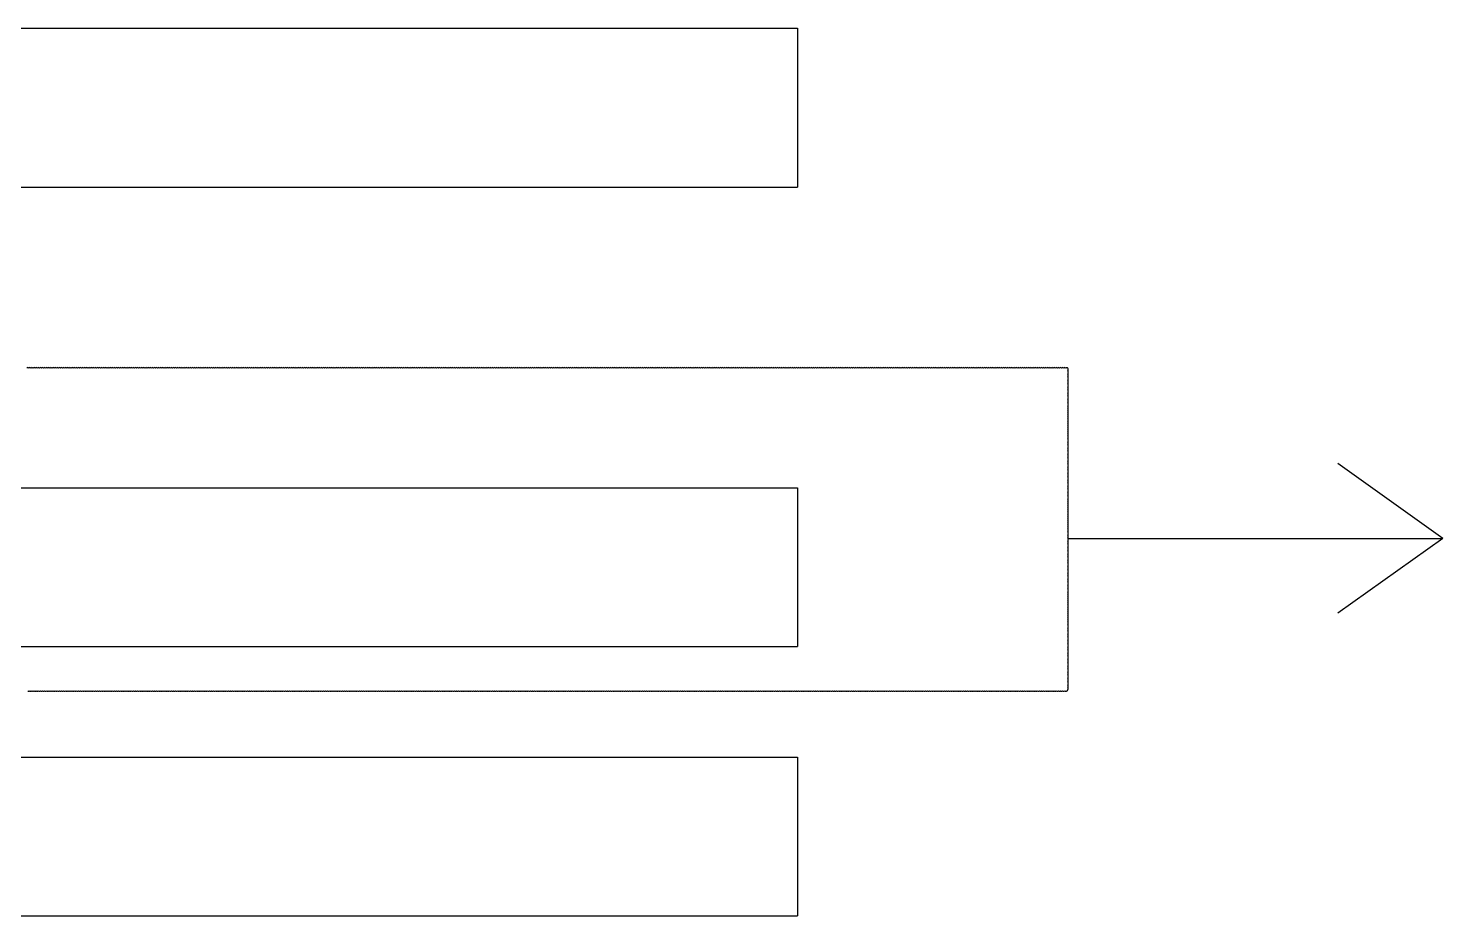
# Model space of a CAD drawing. Header units: millimetres. Extents: x 697 to 6293, y 537 to 2635.
# Drawn here: x 3801.8 to 4136.7, y 1812.1 to 2022.1 of the extents above; entities that cross this region are included whole.
import ezdxf

# ---------------------------------------------------------------- set-up
doc = ezdxf.new("R2010")
doc.units = ezdxf.units.MM

msp = doc.modelspace()

# ---------------------------------------------------------------- linework, layer by layer
at = {"color": 6}
for p, q in [((3515.81, 2022.06, 795065.39), (3983.95, 2022.06, 795065.39)), ((3983.95, 2022.06, 795065.39), (3983.95, 1984.52, 795065.39)), ((3515.81, 1984.52, 795065.39), (3983.95, 1984.52, 795065.39)), ((3515.81, 1913.35, 795065.39), (3983.95, 1913.35, 795065.39)), ((3983.95, 1913.35, 795065.39), (3983.95, 1875.81, 795065.39)), ((3515.81, 1875.81, 795065.39), (3983.95, 1875.81, 795065.39)), ((3515.81, 1849.68, 795065.39), (3983.95, 1849.68, 795065.39)), ((3983.95, 1849.68, 795065.39), (3983.95, 1812.14, 795065.39)), ((3515.81, 1812.14, 795065.39), (3983.95, 1812.14, 795065.39))]:
    msp.add_line(p, q, dxfattribs=at)
at = {"color": 3}
for p, q in [((4136.68, 1901.39), (4111.86, 1919.09)), ((4048.04, 1901.39), (4136.68, 1901.39)), ((4136.68, 1901.39), (4111.86, 1883.69))]:
    msp.add_line(p, q, dxfattribs=at)
msp.add_lwpolyline([(3801.69, 1865.35, 0.520567), (3802.19, 1865.35, 0.520567), (3802.69, 1865.35, 0.520567), (3803.19, 1865.35, 0.520567), (3803.69, 1865.35, 0.520567), (3804.19, 1865.35, 0.520567), (3804.69, 1865.35, 0.520567), (3805.19, 1865.35, 0.520567), (3805.69, 1865.35, 0.520567), (3806.19, 1865.35, 0.520567), (3806.69, 1865.35, 0.520567), (3807.19, 1865.35, 0.520567), (3807.69, 1865.35, 0.520567), (3808.19, 1865.35, 0.520567), (3808.69, 1865.35, 0.520567), (3809.19, 1865.35, 0.520567), (3809.69, 1865.35, 0.520567), (3810.19, 1865.35, 0.520567), (3810.69, 1865.35, 0.520567), (3811.19, 1865.35, 0.520567), (3811.69, 1865.35, 0.520567), (3812.19, 1865.35, 0.520567), (3812.69, 1865.35, 0.520567), (3813.19, 1865.35, 0.520567), (3813.69, 1865.35, 0.520567), (3814.19, 1865.35, 0.520567), (3814.69, 1865.35, 0.520567), (3815.19, 1865.35, 0.520567), (3815.69, 1865.35, 0.520567), (3816.19, 1865.35, 0.520567), (3816.69, 1865.35, 0.520567), (3817.19, 1865.35, 0.520567), (3817.69, 1865.35, 0.520567), (3818.19, 1865.35, 0.520567), (3818.69, 1865.35, 0.520567), (3819.19, 1865.35, 0.520567), (3819.69, 1865.35, 0.520567), (3820.19, 1865.35, 0.520567), (3820.69, 1865.35, 0.520567), (3821.19, 1865.35, 0.520567), (3821.69, 1865.35, 0.520567), (3822.19, 1865.35, 0.520567), (3822.69, 1865.35, 0.520567), (3823.19, 1865.35, 0.520567), (3823.69, 1865.35, 0.520567), (3824.19, 1865.35, 0.520567), (3824.69, 1865.35, 0.520567), (3825.19, 1865.35, 0.520567), (3825.69, 1865.35, 0.520567), (3826.19, 1865.35, 0.520567), (3826.69, 1865.35, 0.520567), (3827.19, 1865.35, 0.520567), (3827.69, 1865.35, 0.520567), (3828.19, 1865.35, 0.520567), (3828.69, 1865.35, 0.520567), (3829.19, 1865.35, 0.520567), (3829.69, 1865.35, 0.520567), (3830.19, 1865.35, 0.520567), (3830.69, 1865.35, 0.520567), (3831.19, 1865.35, 0.520567), (3831.69, 1865.35, 0.520567), (3832.19, 1865.35, 0.520567), (3832.69, 1865.35, 0.520567), (3833.19, 1865.35, 0.520567), (3833.69, 1865.35, 0.520567), (3834.19, 1865.35, 0.520567), (3834.69, 1865.35, 0.520567), (3835.19, 1865.35, 0.520567), (3835.69, 1865.35, 0.520567), (3836.19, 1865.35, 0.520567), (3836.69, 1865.35, 0.520567), (3837.19, 1865.35, 0.520567), (3837.69, 1865.35, 0.520567), (3838.19, 1865.35, 0.520567), (3838.69, 1865.35, 0.520567), (3839.19, 1865.35, 0.520567), (3839.69, 1865.35, 0.520567), (3840.19, 1865.35, 0.520567), (3840.69, 1865.35, 0.520567), (3841.19, 1865.35, 0.520567), (3841.69, 1865.35, 0.520567), (3842.19, 1865.35, 0.520567), (3842.69, 1865.35, 0.520567), (3843.19, 1865.35, 0.520567), (3843.69, 1865.35, 0.520567), (3844.19, 1865.35, 0.520567), (3844.69, 1865.35, 0.520567), (3845.19, 1865.35, 0.520567), (3845.69, 1865.35, 0.520567), (3846.19, 1865.35, 0.520567), (3846.69, 1865.35, 0.520567), (3847.19, 1865.35, 0.520567), (3847.69, 1865.35, 0.520567), (3848.19, 1865.35, 0.520567), (3848.69, 1865.35, 0.520567), (3849.19, 1865.35, 0.520567), (3849.69, 1865.35, 0.520567), (3850.19, 1865.35, 0.520567), (3850.69, 1865.35, 0.520567), (3851.19, 1865.35, 0.520567), (3851.69, 1865.35, 0.520567), (3852.19, 1865.35, 0.520567), (3852.69, 1865.35, 0.520567), (3853.19, 1865.35, 0.520567), (3853.69, 1865.35, 0.520567), (3854.19, 1865.35, 0.520567), (3854.69, 1865.35, 0.520567), (3855.19, 1865.35, 0.520567), (3855.69, 1865.35, 0.520567), (3856.19, 1865.35, 0.520567), (3856.69, 1865.35, 0.520567), (3857.19, 1865.35, 0.520567), (3857.69, 1865.35, 0.520567), (3858.19, 1865.35, 0.520567), (3858.69, 1865.35, 0.520567), (3859.19, 1865.35, 0.520567), (3859.69, 1865.35, 0.520567), (3860.19, 1865.35, 0.520567), (3860.69, 1865.35, 0.520567), (3861.19, 1865.35, 0.520567), (3861.69, 1865.35, 0.520567), (3862.19, 1865.35, 0.520567), (3862.69, 1865.35, 0.520567), (3863.19, 1865.35, 0.520567), (3863.69, 1865.35, 0.520567), (3864.19, 1865.35, 0.520567), (3864.69, 1865.35, 0.520567), (3865.19, 1865.35, 0.520567), (3865.69, 1865.35, 0.520567), (3866.19, 1865.35, 0.520567), (3866.69, 1865.35, 0.520567), (3867.19, 1865.35, 0.520567), (3867.69, 1865.35, 0.520567), (3868.19, 1865.35, 0.520567), (3868.69, 1865.35, 0.520567), (3869.19, 1865.35, 0.520567), (3869.69, 1865.35, 0.520567), (3870.19, 1865.35, 0.520567), (3870.69, 1865.35, 0.520567), (3871.19, 1865.35, 0.520567), (3871.69, 1865.35, 0.520567), (3872.19, 1865.35, 0.520567), (3872.69, 1865.35, 0.520567), (3873.19, 1865.35, 0.520567), (3873.69, 1865.35, 0.520567), (3874.19, 1865.35, 0.520567), (3874.69, 1865.35, 0.520567), (3875.19, 1865.35, 0.520567), (3875.69, 1865.35, 0.520567), (3876.19, 1865.35, 0.520567), (3876.69, 1865.35, 0.520567), (3877.19, 1865.35, 0.520567), (3877.69, 1865.35, 0.520567), (3878.19, 1865.35, 0.520567), (3878.69, 1865.35, 0.520567), (3879.19, 1865.35, 0.520567), (3879.69, 1865.35, 0.520567), (3880.19, 1865.35, 0.520567), (3880.69, 1865.35, 0.520567), (3881.19, 1865.35, 0.520567), (3881.69, 1865.35, 0.520567), (3882.19, 1865.35, 0.520567), (3882.69, 1865.35, 0.520567), (3883.19, 1865.35, 0.520567), (3883.69, 1865.35, 0.520567), (3884.19, 1865.35, 0.520567), (3884.69, 1865.35, 0.520567), (3885.19, 1865.35, 0.520567), (3885.69, 1865.35, 0.520567), (3886.19, 1865.35, 0.520567), (3886.69, 1865.35, 0.520567), (3887.19, 1865.35, 0.520567), (3887.69, 1865.35, 0.520567), (3888.19, 1865.35, 0.520567), (3888.69, 1865.35, 0.520567), (3889.19, 1865.35, 0.520567), (3889.69, 1865.35, 0.520567), (3890.19, 1865.35, 0.520567), (3890.69, 1865.35, 0.520567), (3891.19, 1865.35, 0.520567), (3891.69, 1865.35, 0.520567), (3892.19, 1865.35, 0.520567), (3892.69, 1865.35, 0.520567), (3893.19, 1865.35, 0.520567), (3893.69, 1865.35, 0.520567), (3894.19, 1865.35, 0.520567), (3894.69, 1865.35, 0.520567), (3895.19, 1865.35, 0.520567), (3895.69, 1865.35, 0.520567), (3896.19, 1865.35, 0.520567), (3896.69, 1865.35, 0.520567), (3897.19, 1865.35, 0.520567), (3897.69, 1865.35, 0.520567), (3898.19, 1865.35, 0.520567), (3898.69, 1865.35, 0.520567), (3899.19, 1865.35, 0.520567), (3899.69, 1865.35, 0.520567), (3900.19, 1865.35, 0.520567), (3900.69, 1865.35, 0.520567), (3901.19, 1865.35, 0.520567), (3901.69, 1865.35, 0.520567), (3902.19, 1865.35, 0.520567), (3902.69, 1865.35, 0.520567), (3903.19, 1865.35, 0.520567), (3903.69, 1865.35, 0.520567), (3904.19, 1865.35, 0.520567), (3904.69, 1865.35, 0.520567), (3905.19, 1865.35, 0.520567), (3905.69, 1865.35, 0.520567), (3906.19, 1865.35, 0.520567), (3906.69, 1865.35, 0.520567), (3907.19, 1865.35, 0.520567), (3907.69, 1865.35, 0.520567), (3908.19, 1865.35, 0.520567), (3908.69, 1865.35, 0.520567), (3909.19, 1865.35, 0.520567), (3909.69, 1865.35, 0.520567), (3910.19, 1865.35, 0.520567), (3910.69, 1865.35, 0.520567), (3911.19, 1865.35, 0.520567), (3911.69, 1865.35, 0.520567), (3912.19, 1865.35, 0.520567), (3912.69, 1865.35, 0.520567), (3913.19, 1865.35, 0.520567), (3913.69, 1865.35, 0.520567), (3914.19, 1865.35, 0.520567), (3914.69, 1865.35, 0.520567), (3915.19, 1865.35, 0.520567), (3915.69, 1865.35, 0.520567), (3916.19, 1865.35, 0.520567), (3916.69, 1865.35, 0.520567), (3917.19, 1865.35, 0.520567), (3917.69, 1865.35, 0.520567), (3918.19, 1865.35, 0.520567), (3918.69, 1865.35, 0.520567), (3919.19, 1865.35, 0.520567), (3919.69, 1865.35, 0.520567), (3920.19, 1865.35, 0.520567), (3920.69, 1865.35, 0.520567), (3921.19, 1865.35, 0.520567), (3921.69, 1865.35, 0.520567), (3922.19, 1865.35, 0.520567), (3922.69, 1865.35, 0.520567), (3923.19, 1865.35, 0.520567), (3923.69, 1865.35, 0.520567), (3924.19, 1865.35, 0.520567), (3924.69, 1865.35, 0.520567), (3925.19, 1865.35, 0.520567), (3925.69, 1865.35, 0.520567), (3926.19, 1865.35, 0.520567), (3926.69, 1865.35, 0.520567), (3927.19, 1865.35, 0.520567), (3927.69, 1865.35, 0.520567), (3928.19, 1865.35, 0.520567), (3928.69, 1865.35, 0.520567), (3929.19, 1865.35, 0.520567), (3929.69, 1865.35, 0.520567), (3930.19, 1865.35, 0.520567), (3930.69, 1865.35, 0.520567), (3931.19, 1865.35, 0.520567), (3931.69, 1865.35, 0.520567), (3932.19, 1865.35, 0.520567), (3932.69, 1865.35, 0.520567), (3933.19, 1865.35, 0.520567), (3933.69, 1865.35, 0.520567), (3934.19, 1865.35, 0.520567), (3934.69, 1865.35, 0.520567), (3935.19, 1865.35, 0.520567), (3935.69, 1865.35, 0.520567), (3936.19, 1865.35, 0.520567), (3936.69, 1865.35, 0.520567), (3937.19, 1865.35, 0.520567), (3937.69, 1865.35, 0.520567), (3938.19, 1865.35, 0.520567), (3938.69, 1865.35, 0.520567), (3939.19, 1865.35, 0.520567), (3939.69, 1865.35, 0.520567), (3940.19, 1865.35, 0.520567), (3940.69, 1865.35, 0.520567), (3941.19, 1865.35, 0.520567), (3941.69, 1865.35, 0.520567), (3942.19, 1865.35, 0.520567), (3942.69, 1865.35, 0.520567), (3943.19, 1865.35, 0.520567), (3943.69, 1865.35, 0.520567), (3944.19, 1865.35, 0.520567), (3944.69, 1865.35, 0.520567), (3945.19, 1865.35, 0.520567), (3945.69, 1865.35, 0.520567), (3946.19, 1865.35, 0.520567), (3946.69, 1865.35, 0.520567), (3947.19, 1865.35, 0.520567), (3947.69, 1865.35, 0.520567), (3948.19, 1865.35, 0.520567), (3948.69, 1865.35, 0.520567), (3949.19, 1865.35, 0.520567), (3949.69, 1865.35, 0.520567), (3950.19, 1865.35, 0.520567), (3950.69, 1865.35, 0.520567), (3951.19, 1865.35, 0.520567), (3951.69, 1865.35, 0.520567), (3952.19, 1865.35, 0.520567), (3952.69, 1865.35, 0.520567), (3953.19, 1865.35, 0.520567), (3953.69, 1865.35, 0.520567), (3954.19, 1865.35, 0.520567), (3954.69, 1865.35, 0.520567), (3955.19, 1865.35, 0.520567), (3955.69, 1865.35, 0.520567), (3956.19, 1865.35, 0.520567), (3956.69, 1865.35, 0.520567), (3957.19, 1865.35, 0.520567), (3957.69, 1865.35, 0.520567), (3958.19, 1865.35, 0.520567), (3958.69, 1865.35, 0.520567), (3959.19, 1865.35, 0.520567), (3959.69, 1865.35, 0.520567), (3960.19, 1865.35, 0.520567), (3960.69, 1865.35, 0.520567), (3961.19, 1865.35, 0.520567), (3961.69, 1865.35, 0.520567), (3962.19, 1865.35, 0.520567), (3962.69, 1865.35, 0.520567), (3963.19, 1865.35, 0.520567), (3963.69, 1865.35, 0.520567), (3964.19, 1865.35, 0.520567), (3964.69, 1865.35, 0.520567), (3965.19, 1865.35, 0.520567), (3965.69, 1865.35, 0.520567), (3966.19, 1865.35, 0.520567), (3966.69, 1865.35, 0.520567), (3967.19, 1865.35, 0.520567), (3967.69, 1865.35, 0.520567), (3968.19, 1865.35, 0.520567), (3968.69, 1865.35, 0.520567), (3969.19, 1865.35, 0.520567), (3969.69, 1865.35, 0.520567), (3970.19, 1865.35, 0.520567), (3970.69, 1865.35, 0.520567), (3971.19, 1865.35, 0.520567), (3971.69, 1865.35, 0.520567), (3972.19, 1865.35, 0.520567), (3972.69, 1865.35, 0.520567), (3973.19, 1865.35, 0.520567), (3973.69, 1865.35, 0.520567), (3974.19, 1865.35, 0.520567), (3974.69, 1865.35, 0.520567), (3975.19, 1865.35, 0.520567), (3975.69, 1865.35, 0.520567), (3976.19, 1865.35, 0.520567), (3976.69, 1865.35, 0.520567), (3977.19, 1865.35, 0.520567), (3977.69, 1865.35, 0.520567), (3978.19, 1865.35, 0.520567), (3978.69, 1865.35, 0.520567), (3979.19, 1865.35, 0.520567), (3979.69, 1865.35, 0.520567), (3980.19, 1865.35, 0.520567), (3980.69, 1865.35, 0.520567), (3981.19, 1865.35, 0.520567), (3981.69, 1865.35, 0.520567), (3982.19, 1865.35, 0.520567), (3982.69, 1865.35, 0.520567), (3983.19, 1865.35, 0.520567), (3983.69, 1865.35, 0.520567), (3984.19, 1865.35, 0.520567), (3984.69, 1865.35, 0.520567), (3985.19, 1865.35, 0.520567), (3985.69, 1865.35, 0.520567), (3986.19, 1865.35, 0.520567), (3986.69, 1865.35, 0.520567), (3987.19, 1865.35, 0.520567), (3987.69, 1865.35, 0.520567), (3988.19, 1865.35, 0.520567), (3988.69, 1865.35, 0.520567), (3989.19, 1865.35, 0.520567), (3989.69, 1865.35, 0.520567), (3990.19, 1865.35, 0.520567), (3990.69, 1865.35, 0.520567), (3991.19, 1865.35, 0.520567), (3991.69, 1865.35, 0.520567), (3992.19, 1865.35, 0.520567), (3992.69, 1865.35, 0.520567), (3993.19, 1865.35, 0.520567), (3993.69, 1865.35, 0.520567), (3994.19, 1865.35, 0.520567), (3994.69, 1865.35, 0.520567), (3995.19, 1865.35, 0.520567), (3995.69, 1865.35, 0.520567), (3996.19, 1865.35, 0.520567), (3996.69, 1865.35, 0.520567), (3997.19, 1865.35, 0.520567), (3997.69, 1865.35, 0.520567), (3998.19, 1865.35, 0.520567), (3998.69, 1865.35, 0.520567), (3999.19, 1865.35, 0.520567), (3999.69, 1865.35, 0.520567), (4000.19, 1865.35, 0.520567), (4000.69, 1865.35, 0.520567), (4001.19, 1865.35, 0.520567), (4001.69, 1865.35, 0.520567), (4002.19, 1865.35, 0.520567), (4002.69, 1865.35, 0.520567), (4003.19, 1865.35, 0.520567), (4003.69, 1865.35, 0.520567), (4004.19, 1865.35, 0.520567), (4004.69, 1865.35, 0.520567), (4005.19, 1865.35, 0.520567), (4005.69, 1865.35, 0.520567), (4006.19, 1865.35, 0.520567), (4006.69, 1865.35, 0.520567), (4007.19, 1865.35, 0.520567), (4007.69, 1865.35, 0.520567), (4008.19, 1865.35, 0.520567), (4008.69, 1865.35, 0.520567), (4009.19, 1865.35, 0.520567), (4009.69, 1865.35, 0.520567), (4010.19, 1865.35, 0.520567), (4010.69, 1865.35, 0.520567), (4011.19, 1865.35, 0.520567), (4011.69, 1865.35, 0.520567), (4012.19, 1865.35, 0.520567), (4012.69, 1865.35, 0.520567), (4013.19, 1865.35, 0.520567), (4013.69, 1865.35, 0.520567), (4014.19, 1865.35, 0.520567), (4014.69, 1865.35, 0.520567), (4015.19, 1865.35, 0.520567), (4015.69, 1865.35, 0.520567), (4016.19, 1865.35, 0.520567), (4016.69, 1865.35, 0.520567), (4017.19, 1865.35, 0.520567), (4017.69, 1865.35, 0.520567), (4018.19, 1865.35, 0.520567), (4018.69, 1865.35, 0.520567), (4019.19, 1865.35, 0.520567), (4019.69, 1865.35, 0.520567), (4020.19, 1865.35, 0.520567), (4020.69, 1865.35, 0.520567), (4021.19, 1865.35, 0.520567), (4021.69, 1865.35, 0.520567), (4022.19, 1865.35, 0.520567), (4022.69, 1865.35, 0.520567), (4023.19, 1865.35, 0.520567), (4023.69, 1865.35, 0.520567), (4024.19, 1865.35, 0.520567), (4024.69, 1865.35, 0.520567), (4025.19, 1865.35, 0.520567), (4025.69, 1865.35, 0.520567), (4026.19, 1865.35, 0.520567), (4026.69, 1865.35, 0.520567), (4027.19, 1865.35, 0.520567), (4027.69, 1865.35, 0.520567), (4028.19, 1865.35, 0.520567), (4028.69, 1865.35, 0.520567), (4029.19, 1865.35, 0.520567), (4029.69, 1865.35, 0.520567), (4030.19, 1865.35, 0.520567), (4030.69, 1865.35, 0.520567), (4031.19, 1865.35, 0.520567), (4031.69, 1865.35, 0.520567), (4032.19, 1865.35, 0.520567), (4032.69, 1865.35, 0.520567), (4033.19, 1865.35, 0.520567), (4033.69, 1865.35, 0.520567), (4034.19, 1865.35, 0.520567), (4034.69, 1865.35, 0.520567), (4035.19, 1865.35, 0.520567), (4035.69, 1865.35, 0.520567), (4036.19, 1865.35, 0.520567), (4036.69, 1865.35, 0.520567), (4037.19, 1865.35, 0.520567), (4037.69, 1865.35, 0.520567), (4038.19, 1865.35, 0.520567), (4038.69, 1865.35, 0.520567), (4039.19, 1865.35, 0.520567), (4039.69, 1865.35, 0.520567), (4040.19, 1865.35, 0.520567), (4040.69, 1865.35, 0.520567), (4041.19, 1865.35, 0.520567), (4041.69, 1865.35, 0.520567), (4042.19, 1865.35, 0.520567), (4042.69, 1865.35, 0.520567), (4043.19, 1865.35, 0.520567), (4043.69, 1865.35, 0.520567), (4044.19, 1865.35, 0.520567), (4044.69, 1865.35, 0.520567), (4045.19, 1865.35, 0.520567), (4045.69, 1865.35, 0.520567), (4046.19, 1865.35, 0.520567), (4046.69, 1865.35, 0.520567), (4047.19, 1865.35, 0.520567), (4047.69, 1865.35, 0.520567), (4047.91, 1865.64, 0.520567), (4047.91, 1866.14, 0.520567), (4047.91, 1866.64, 0.520567), (4047.91, 1867.14, 0.520567), (4047.91, 1867.64, 0.520567), (4047.91, 1868.14, 0.520567), (4047.91, 1868.64, 0.520567), (4047.91, 1869.14, 0.520567), (4047.91, 1869.64, 0.520567), (4047.91, 1870.14, 0.520567), (4047.91, 1870.64, 0.520567), (4047.91, 1871.14, 0.520567), (4047.91, 1871.64, 0.520567), (4047.91, 1872.14, 0.520567), (4047.91, 1872.64, 0.520567), (4047.91, 1873.14, 0.520567), (4047.91, 1873.64, 0.520567), (4047.91, 1874.14, 0.520567), (4047.91, 1874.64, 0.520567), (4047.91, 1875.14, 0.520567), (4047.91, 1875.64, 0.520567), (4047.91, 1876.14, 0.520567), (4047.91, 1876.64, 0.520567), (4047.91, 1877.14, 0.520567), (4047.91, 1877.64, 0.520567), (4047.91, 1878.14, 0.520567), (4047.91, 1878.64, 0.520567), (4047.91, 1879.14, 0.520567), (4047.91, 1879.64, 0.520567), (4047.91, 1880.14, 0.520567), (4047.91, 1880.64, 0.520567), (4047.91, 1881.14, 0.520567), (4047.91, 1881.64, 0.520567), (4047.91, 1882.14, 0.520567), (4047.91, 1882.64, 0.520567), (4047.91, 1883.14, 0.520567), (4047.91, 1883.64, 0.520567), (4047.91, 1884.14, 0.520567), (4047.91, 1884.64, 0.520567), (4047.91, 1885.14, 0.520567), (4047.91, 1885.64, 0.520567), (4047.91, 1886.14, 0.520567), (4047.91, 1886.64, 0.520567), (4047.91, 1887.14, 0.520567), (4047.91, 1887.64, 0.520567), (4047.91, 1888.14, 0.520567), (4047.91, 1888.64, 0.520567), (4047.91, 1889.14, 0.520567), (4047.91, 1889.64, 0.520567), (4047.91, 1890.14, 0.520567), (4047.91, 1890.64, 0.520567), (4047.91, 1891.14, 0.520567), (4047.91, 1891.64, 0.520567), (4047.91, 1892.14, 0.520567), (4047.91, 1892.64, 0.520567), (4047.91, 1893.14, 0.520567), (4047.91, 1893.64, 0.520567), (4047.91, 1894.14, 0.520567), (4047.91, 1894.64, 0.520567), (4047.91, 1895.14, 0.520567), (4047.91, 1895.64, 0.520567), (4047.91, 1896.14, 0.520567), (4047.91, 1896.64, 0.520567), (4047.91, 1897.14, 0.520567), (4047.91, 1897.64, 0.520567), (4047.91, 1898.14, 0.520567), (4047.91, 1898.64, 0.520567), (4047.91, 1899.14, 0.520567), (4047.91, 1899.64, 0.520567), (4047.91, 1900.14, 0.520567), (4047.91, 1900.64, 0.520567), (4047.91, 1901.14, 0.520567), (4047.91, 1901.64, 0.520567), (4047.91, 1902.14, 0.520567), (4047.91, 1902.64, 0.520567), (4047.91, 1903.14, 0.520567), (4047.91, 1903.64, 0.520567), (4047.91, 1904.14, 0.520567), (4047.91, 1904.64, 0.520567), (4047.91, 1905.14, 0.520567), (4047.91, 1905.64, 0.520567), (4047.91, 1906.14, 0.520567), (4047.91, 1906.64, 0.520567), (4047.91, 1907.14, 0.520567), (4047.91, 1907.64, 0.520567), (4047.91, 1908.14, 0.520567), (4047.91, 1908.64, 0.520567), (4047.91, 1909.14, 0.520567), (4047.91, 1909.64, 0.520567), (4047.91, 1910.14, 0.520567), (4047.91, 1910.64, 0.520567), (4047.91, 1911.14, 0.520567), (4047.91, 1911.64, 0.520567), (4047.91, 1912.14, 0.520567), (4047.91, 1912.64, 0.520567), (4047.91, 1913.14, 0.520567), (4047.91, 1913.64, 0.520567), (4047.91, 1914.14, 0.520567), (4047.91, 1914.64, 0.520567), (4047.91, 1915.14, 0.520567), (4047.91, 1915.64, 0.520567), (4047.91, 1916.14, 0.520567), (4047.91, 1916.64, 0.520567), (4047.91, 1917.14, 0.520567), (4047.91, 1917.64, 0.520567), (4047.91, 1918.14, 0.520567), (4047.91, 1918.64, 0.520567), (4047.91, 1919.14, 0.520567), (4047.91, 1919.64, 0.520567), (4047.91, 1920.14, 0.520567), (4047.91, 1920.64, 0.520567), (4047.91, 1921.14, 0.520567), (4047.91, 1921.64, 0.520567), (4047.91, 1922.14, 0.520567), (4047.91, 1922.64, 0.520567), (4047.91, 1923.14, 0.520567), (4047.91, 1923.64, 0.520567), (4047.91, 1924.14, 0.520567), (4047.91, 1924.64, 0.520567), (4047.91, 1925.14, 0.520567), (4047.91, 1925.64, 0.520567), (4047.91, 1926.14, 0.520567), (4047.91, 1926.64, 0.520567), (4047.91, 1927.14, 0.520567), (4047.91, 1927.64, 0.520567), (4047.91, 1928.14, 0.520567), (4047.91, 1928.64, 0.520567), (4047.91, 1929.14, 0.520567), (4047.91, 1929.64, 0.520567), (4047.91, 1930.14, 0.520567), (4047.91, 1930.64, 0.520567), (4047.91, 1931.14, 0.520567), (4047.91, 1931.64, 0.520567), (4047.91, 1932.14, 0.520567), (4047.91, 1932.64, 0.520567), (4047.91, 1933.14, 0.520567), (4047.91, 1933.64, 0.520567), (4047.91, 1934.14, 0.520567), (4047.91, 1934.64, 0.520567), (4047.91, 1935.14, 0.520567), (4047.91, 1935.64, 0.520567), (4047.91, 1936.14, 0.520567), (4047.91, 1936.64, 0.520567), (4047.91, 1937.14, 0.520567), (4047.91, 1937.64, 0.520567), (4047.91, 1938.14, 0.520567), (4047.91, 1938.64, 0.520567), (4047.91, 1939.14, 0.520567), (4047.91, 1939.64, 0.520567), (4047.91, 1940.14, 0.520567), (4047.91, 1940.64, 0.520567), (4047.91, 1941.14, 0.520567), (4047.91, 1941.64, 0.520567), (4047.44, 1941.67, 0.520567), (4046.94, 1941.67, 0.520567), (4046.44, 1941.67, 0.520567), (4045.94, 1941.67, 0.520567), (4045.44, 1941.67, 0.520567), (4044.94, 1941.67, 0.520567), (4044.44, 1941.67, 0.520567), (4043.94, 1941.67, 0.520567), (4043.44, 1941.67, 0.520567), (4042.94, 1941.67, 0.520567), (4042.44, 1941.67, 0.520567), (4041.94, 1941.67, 0.520567), (4041.44, 1941.67, 0.520567), (4040.94, 1941.67, 0.520567), (4040.44, 1941.67, 0.520567), (4039.94, 1941.67, 0.520567), (4039.44, 1941.67, 0.520567), (4038.94, 1941.67, 0.520567), (4038.44, 1941.67, 0.520567), (4037.94, 1941.67, 0.520567), (4037.44, 1941.67, 0.520567), (4036.94, 1941.67, 0.520567), (4036.44, 1941.67, 0.520567), (4035.94, 1941.67, 0.520567), (4035.44, 1941.67, 0.520567), (4034.94, 1941.67, 0.520567), (4034.44, 1941.67, 0.520567), (4033.94, 1941.67, 0.520567), (4033.44, 1941.67, 0.520567), (4032.94, 1941.67, 0.520567), (4032.44, 1941.67, 0.520567), (4031.94, 1941.67, 0.520567), (4031.44, 1941.67, 0.520567), (4030.94, 1941.67, 0.520567), (4030.44, 1941.67, 0.520567), (4029.94, 1941.67, 0.520567), (4029.44, 1941.67, 0.520567), (4028.94, 1941.67, 0.520567), (4028.44, 1941.67, 0.520567), (4027.94, 1941.67, 0.520567), (4027.44, 1941.67, 0.520567), (4026.94, 1941.67, 0.520567), (4026.44, 1941.67, 0.520567), (4025.94, 1941.67, 0.520567), (4025.44, 1941.67, 0.520567), (4024.94, 1941.67, 0.520567), (4024.44, 1941.67, 0.520567), (4023.94, 1941.67, 0.520567), (4023.44, 1941.67, 0.520567), (4022.94, 1941.67, 0.520567), (4022.44, 1941.67, 0.520567), (4021.94, 1941.67, 0.520567), (4021.44, 1941.67, 0.520567), (4020.94, 1941.67, 0.520567), (4020.44, 1941.67, 0.520567), (4019.94, 1941.67, 0.520567), (4019.44, 1941.67, 0.520567), (4018.94, 1941.67, 0.520567), (4018.44, 1941.67, 0.520567), (4017.94, 1941.67, 0.520567), (4017.44, 1941.67, 0.520567), (4016.94, 1941.67, 0.520567), (4016.44, 1941.67, 0.520567), (4015.94, 1941.67, 0.520567), (4015.44, 1941.67, 0.520567), (4014.94, 1941.67, 0.520567), (4014.44, 1941.67, 0.520567), (4013.94, 1941.67, 0.520567), (4013.44, 1941.67, 0.520567), (4012.94, 1941.67, 0.520567), (4012.44, 1941.67, 0.520567), (4011.94, 1941.67, 0.520567), (4011.44, 1941.67, 0.520567), (4010.94, 1941.67, 0.520567), (4010.44, 1941.67, 0.520567), (4009.94, 1941.67, 0.520567), (4009.44, 1941.67, 0.520567), (4008.94, 1941.67, 0.520567), (4008.44, 1941.67, 0.520567), (4007.94, 1941.67, 0.520567), (4007.44, 1941.67, 0.520567), (4006.94, 1941.67, 0.520567), (4006.44, 1941.67, 0.520567), (4005.94, 1941.67, 0.520567), (4005.44, 1941.67, 0.520567), (4004.94, 1941.67, 0.520567), (4004.44, 1941.67, 0.520567), (4003.94, 1941.67, 0.520567), (4003.44, 1941.67, 0.520567), (4002.94, 1941.67, 0.520567), (4002.44, 1941.67, 0.520567), (4001.94, 1941.67, 0.520567), (4001.44, 1941.67, 0.520567), (4000.94, 1941.67, 0.520567), (4000.44, 1941.67, 0.520567), (3999.94, 1941.67, 0.520567), (3999.44, 1941.67, 0.520567), (3998.94, 1941.67, 0.520567), (3998.44, 1941.67, 0.520567), (3997.94, 1941.67, 0.520567), (3997.44, 1941.67, 0.520567), (3996.94, 1941.67, 0.520567), (3996.44, 1941.67, 0.520567), (3995.94, 1941.67, 0.520567), (3995.44, 1941.67, 0.520567), (3994.94, 1941.67, 0.520567), (3994.44, 1941.67, 0.520567), (3993.94, 1941.67, 0.520567), (3993.44, 1941.67, 0.520567), (3992.94, 1941.67, 0.520567), (3992.44, 1941.67, 0.520567), (3991.94, 1941.67, 0.520567), (3991.44, 1941.67, 0.520567), (3990.94, 1941.67, 0.520567), (3990.44, 1941.67, 0.520567), (3989.94, 1941.67, 0.520567), (3989.44, 1941.67, 0.520567), (3988.94, 1941.67, 0.520567), (3988.44, 1941.67, 0.520567), (3987.94, 1941.67, 0.520567), (3987.44, 1941.67, 0.520567), (3986.94, 1941.67, 0.520567), (3986.44, 1941.67, 0.520567), (3985.94, 1941.67, 0.520567), (3985.44, 1941.67, 0.520567), (3984.94, 1941.67, 0.520567), (3984.44, 1941.67, 0.520567), (3983.94, 1941.67, 0.520567), (3983.44, 1941.67, 0.520567), (3982.94, 1941.67, 0.520567), (3982.44, 1941.67, 0.520567), (3981.94, 1941.67, 0.520567), (3981.44, 1941.67, 0.520567), (3980.94, 1941.67, 0.520567), (3980.44, 1941.67, 0.520567), (3979.94, 1941.67, 0.520567), (3979.44, 1941.67, 0.520567), (3978.94, 1941.67, 0.520567), (3978.44, 1941.67, 0.520567), (3977.94, 1941.67, 0.520567), (3977.44, 1941.67, 0.520567), (3976.94, 1941.67, 0.520567), (3976.44, 1941.67, 0.520567), (3975.94, 1941.67, 0.520567), (3975.44, 1941.67, 0.520567), (3974.94, 1941.67, 0.520567), (3974.44, 1941.67, 0.520567), (3973.94, 1941.67, 0.520567), (3973.44, 1941.67, 0.520567), (3972.94, 1941.67, 0.520567), (3972.44, 1941.67, 0.520567), (3971.94, 1941.67, 0.520567), (3971.44, 1941.67, 0.520567), (3970.94, 1941.67, 0.520567), (3970.44, 1941.67, 0.520567), (3969.94, 1941.67, 0.520567), (3969.44, 1941.67, 0.520567), (3968.94, 1941.67, 0.520567), (3968.44, 1941.67, 0.520567), (3967.94, 1941.67, 0.520567), (3967.44, 1941.67, 0.520567), (3966.94, 1941.67, 0.520567), (3966.44, 1941.67, 0.520567), (3965.94, 1941.67, 0.520567), (3965.44, 1941.67, 0.520567), (3964.94, 1941.67, 0.520567), (3964.44, 1941.67, 0.520567), (3963.94, 1941.67, 0.520567), (3963.44, 1941.67, 0.520567), (3962.94, 1941.67, 0.520567), (3962.44, 1941.67, 0.520567), (3961.94, 1941.67, 0.520567), (3961.44, 1941.67, 0.520567), (3960.94, 1941.67, 0.520567), (3960.44, 1941.67, 0.520567), (3959.94, 1941.67, 0.520567), (3959.44, 1941.67, 0.520567), (3958.94, 1941.67, 0.520567), (3958.44, 1941.67, 0.520567), (3957.94, 1941.67, 0.520567), (3957.44, 1941.67, 0.520567), (3956.94, 1941.67, 0.520567), (3956.44, 1941.67, 0.520567), (3955.94, 1941.67, 0.520567), (3955.44, 1941.67, 0.520567), (3954.94, 1941.67, 0.520567), (3954.44, 1941.67, 0.520567), (3953.94, 1941.67, 0.520567), (3953.44, 1941.67, 0.520567), (3952.94, 1941.67, 0.520567), (3952.44, 1941.67, 0.520567), (3951.94, 1941.67, 0.520567), (3951.44, 1941.67, 0.520567), (3950.94, 1941.67, 0.520567), (3950.44, 1941.67, 0.520567), (3949.94, 1941.67, 0.520567), (3949.44, 1941.67, 0.520567), (3948.94, 1941.67, 0.520567), (3948.44, 1941.67, 0.520567), (3947.94, 1941.67, 0.520567), (3947.44, 1941.67, 0.520567), (3946.94, 1941.67, 0.520567), (3946.44, 1941.67, 0.520567), (3945.94, 1941.67, 0.520567), (3945.44, 1941.67, 0.520567), (3944.94, 1941.67, 0.520567), (3944.44, 1941.67, 0.520567), (3943.94, 1941.67, 0.520567), (3943.44, 1941.67, 0.520567), (3942.94, 1941.67, 0.520567), (3942.44, 1941.67, 0.520567), (3941.94, 1941.67, 0.520567), (3941.44, 1941.67, 0.520567), (3940.94, 1941.67, 0.520567), (3940.44, 1941.67, 0.520567), (3939.94, 1941.67, 0.520567), (3939.44, 1941.67, 0.520567), (3938.94, 1941.67, 0.520567), (3938.44, 1941.67, 0.520567), (3937.94, 1941.67, 0.520567), (3937.44, 1941.67, 0.520567), (3936.94, 1941.67, 0.520567), (3936.44, 1941.67, 0.520567), (3935.94, 1941.67, 0.520567), (3935.44, 1941.67, 0.520567), (3934.94, 1941.67, 0.520567), (3934.44, 1941.67, 0.520567), (3933.94, 1941.67, 0.520567), (3933.44, 1941.67, 0.520567), (3932.94, 1941.67, 0.520567), (3932.44, 1941.67, 0.520567), (3931.94, 1941.67, 0.520567), (3931.44, 1941.67, 0.520567), (3930.94, 1941.67, 0.520567), (3930.44, 1941.67, 0.520567), (3929.94, 1941.67, 0.520567), (3929.44, 1941.67, 0.520567), (3928.94, 1941.67, 0.520567), (3928.44, 1941.67, 0.520567), (3927.94, 1941.67, 0.520567), (3927.44, 1941.67, 0.520567), (3926.94, 1941.67, 0.520567), (3926.44, 1941.67, 0.520567), (3925.94, 1941.67, 0.520567), (3925.44, 1941.67, 0.520567), (3924.94, 1941.67, 0.520567), (3924.44, 1941.67, 0.520567), (3923.94, 1941.67, 0.520567), (3923.44, 1941.67, 0.520567), (3922.94, 1941.67, 0.520567), (3922.44, 1941.67, 0.520567), (3921.94, 1941.67, 0.520567), (3921.44, 1941.67, 0.520567), (3920.94, 1941.67, 0.520567), (3920.44, 1941.67, 0.520567), (3919.94, 1941.67, 0.520567), (3919.44, 1941.67, 0.520567), (3918.94, 1941.67, 0.520567), (3918.44, 1941.67, 0.520567), (3917.94, 1941.67, 0.520567), (3917.44, 1941.67, 0.520567), (3916.94, 1941.67, 0.520567), (3916.44, 1941.67, 0.520567), (3915.94, 1941.67, 0.520567), (3915.44, 1941.67, 0.520567), (3914.94, 1941.67, 0.520567), (3914.44, 1941.67, 0.520567), (3913.94, 1941.67, 0.520567), (3913.44, 1941.67, 0.520567), (3912.94, 1941.67, 0.520567), (3912.44, 1941.67, 0.520567), (3911.94, 1941.67, 0.520567), (3911.44, 1941.67, 0.520567), (3910.94, 1941.67, 0.520567), (3910.44, 1941.67, 0.520567), (3909.94, 1941.67, 0.520567), (3909.44, 1941.67, 0.520567), (3908.94, 1941.67, 0.520567), (3908.44, 1941.67, 0.520567), (3907.94, 1941.67, 0.520567), (3907.44, 1941.67, 0.520567), (3906.94, 1941.67, 0.520567), (3906.44, 1941.67, 0.520567), (3905.94, 1941.67, 0.520567), (3905.44, 1941.67, 0.520567), (3904.94, 1941.67, 0.520567), (3904.44, 1941.67, 0.520567), (3903.94, 1941.67, 0.520567), (3903.44, 1941.67, 0.520567), (3902.94, 1941.67, 0.520567), (3902.44, 1941.67, 0.520567), (3901.94, 1941.67, 0.520567), (3901.44, 1941.67, 0.520567), (3900.94, 1941.67, 0.520567), (3900.44, 1941.67, 0.520567), (3899.94, 1941.67, 0.520567), (3899.44, 1941.67, 0.520567), (3898.94, 1941.67, 0.520567), (3898.44, 1941.67, 0.520567), (3897.94, 1941.67, 0.520567), (3897.44, 1941.67, 0.520567), (3896.94, 1941.67, 0.520567), (3896.44, 1941.67, 0.520567), (3895.94, 1941.67, 0.520567), (3895.44, 1941.67, 0.520567), (3894.94, 1941.67, 0.520567), (3894.44, 1941.67, 0.520567), (3893.94, 1941.67, 0.520567), (3893.44, 1941.67, 0.520567), (3892.94, 1941.67, 0.520567), (3892.44, 1941.67, 0.520567), (3891.94, 1941.67, 0.520567), (3891.44, 1941.67, 0.520567), (3890.94, 1941.67, 0.520567), (3890.44, 1941.67, 0.520567), (3889.94, 1941.67, 0.520567), (3889.44, 1941.67, 0.520567), (3888.94, 1941.67, 0.520567), (3888.44, 1941.67, 0.520567), (3887.94, 1941.67, 0.520567), (3887.44, 1941.67, 0.520567), (3886.94, 1941.67, 0.520567), (3886.44, 1941.67, 0.520567), (3885.94, 1941.67, 0.520567), (3885.44, 1941.67, 0.520567), (3884.94, 1941.67, 0.520567), (3884.44, 1941.67, 0.520567), (3883.94, 1941.67, 0.520567), (3883.44, 1941.67, 0.520567), (3882.94, 1941.67, 0.520567), (3882.44, 1941.67, 0.520567), (3881.94, 1941.67, 0.520567), (3881.44, 1941.67, 0.520567), (3880.94, 1941.67, 0.520567), (3880.44, 1941.67, 0.520567), (3879.94, 1941.67, 0.520567), (3879.44, 1941.67, 0.520567), (3878.94, 1941.67, 0.520567), (3878.44, 1941.67, 0.520567), (3877.94, 1941.67, 0.520567), (3877.44, 1941.67, 0.520567), (3876.94, 1941.67, 0.520567), (3876.44, 1941.67, 0.520567), (3875.94, 1941.67, 0.520567), (3875.44, 1941.67, 0.520567), (3874.94, 1941.67, 0.520567), (3874.44, 1941.67, 0.520567), (3873.94, 1941.67, 0.520567), (3873.44, 1941.67, 0.520567), (3872.94, 1941.67, 0.520567), (3872.44, 1941.67, 0.520567), (3871.94, 1941.67, 0.520567), (3871.44, 1941.67, 0.520567), (3870.94, 1941.67, 0.520567), (3870.44, 1941.67, 0.520567), (3869.94, 1941.67, 0.520567), (3869.44, 1941.67, 0.520567), (3868.94, 1941.67, 0.520567), (3868.44, 1941.67, 0.520567), (3867.94, 1941.67, 0.520567), (3867.44, 1941.67, 0.520567), (3866.94, 1941.67, 0.520567), (3866.44, 1941.67, 0.520567), (3865.94, 1941.67, 0.520567), (3865.44, 1941.67, 0.520567), (3864.94, 1941.67, 0.520567), (3864.44, 1941.67, 0.520567), (3863.94, 1941.67, 0.520567), (3863.44, 1941.67, 0.520567), (3862.94, 1941.67, 0.520567), (3862.44, 1941.67, 0.520567), (3861.94, 1941.67, 0.520567), (3861.44, 1941.67, 0.520567), (3860.94, 1941.67, 0.520567), (3860.44, 1941.67, 0.520567), (3859.94, 1941.67, 0.520567), (3859.44, 1941.67, 0.520567), (3858.94, 1941.67, 0.520567), (3858.44, 1941.67, 0.520567), (3857.94, 1941.67, 0.520567), (3857.44, 1941.67, 0.520567), (3856.94, 1941.67, 0.520567), (3856.44, 1941.67, 0.520567), (3855.94, 1941.67, 0.520567), (3855.44, 1941.67, 0.520567), (3854.94, 1941.67, 0.520567), (3854.44, 1941.67, 0.520567), (3853.94, 1941.67, 0.520567), (3853.44, 1941.67, 0.520567), (3852.94, 1941.67, 0.520567), (3852.44, 1941.67, 0.520567), (3851.94, 1941.67, 0.520567), (3851.44, 1941.67, 0.520567), (3850.94, 1941.67, 0.520567), (3850.44, 1941.67, 0.520567), (3849.94, 1941.67, 0.520567), (3849.44, 1941.67, 0.520567), (3848.94, 1941.67, 0.520567), (3848.44, 1941.67, 0.520567), (3847.94, 1941.67, 0.520567), (3847.44, 1941.67, 0.520567), (3846.94, 1941.67, 0.520567), (3846.44, 1941.67, 0.520567), (3845.94, 1941.67, 0.520567), (3845.44, 1941.67, 0.520567), (3844.94, 1941.67, 0.520567), (3844.44, 1941.67, 0.520567), (3843.94, 1941.67, 0.520567), (3843.44, 1941.67, 0.520567), (3842.94, 1941.67, 0.520567), (3842.44, 1941.67, 0.520567), (3841.94, 1941.67, 0.520567), (3841.44, 1941.67, 0.520567), (3840.94, 1941.67, 0.520567), (3840.44, 1941.67, 0.520567), (3839.94, 1941.67, 0.520567), (3839.44, 1941.67, 0.520567), (3838.94, 1941.67, 0.520567), (3838.44, 1941.67, 0.520567), (3837.94, 1941.67, 0.520567), (3837.44, 1941.67, 0.520567), (3836.94, 1941.67, 0.520567), (3836.44, 1941.67, 0.520567), (3835.94, 1941.67, 0.520567), (3835.44, 1941.67, 0.520567), (3834.94, 1941.67, 0.520567), (3834.44, 1941.67, 0.520567), (3833.94, 1941.67, 0.520567), (3833.44, 1941.67, 0.520567), (3832.94, 1941.67, 0.520567), (3832.44, 1941.67, 0.520567), (3831.94, 1941.67, 0.520567), (3831.44, 1941.67, 0.520567), (3830.94, 1941.67, 0.520567), (3830.44, 1941.67, 0.520567), (3829.94, 1941.67, 0.520567), (3829.44, 1941.67, 0.520567), (3828.94, 1941.67, 0.520567), (3828.44, 1941.67, 0.520567), (3827.94, 1941.67, 0.520567), (3827.44, 1941.67, 0.520567), (3826.94, 1941.67, 0.520567), (3826.44, 1941.67, 0.520567), (3825.94, 1941.67, 0.520567), (3825.44, 1941.67, 0.520567), (3824.94, 1941.67, 0.520567), (3824.44, 1941.67, 0.520567), (3823.94, 1941.67, 0.520567), (3823.44, 1941.67, 0.520567), (3822.94, 1941.67, 0.520567), (3822.44, 1941.67, 0.520567), (3821.94, 1941.67, 0.520567), (3821.44, 1941.67, 0.520567), (3820.94, 1941.67, 0.520567), (3820.44, 1941.67, 0.520567), (3819.94, 1941.67, 0.520567), (3819.44, 1941.67, 0.520567), (3818.94, 1941.67, 0.520567), (3818.44, 1941.67, 0.520567), (3817.94, 1941.67, 0.520567), (3817.44, 1941.67, 0.520567), (3816.94, 1941.67, 0.520567), (3816.44, 1941.67, 0.520567), (3815.94, 1941.67, 0.520567), (3815.44, 1941.67, 0.520567), (3814.94, 1941.67, 0.520567), (3814.44, 1941.67, 0.520567), (3813.94, 1941.67, 0.520567), (3813.44, 1941.67, 0.520567), (3812.94, 1941.67, 0.520567), (3812.44, 1941.67, 0.520567), (3811.94, 1941.67, 0.520567), (3811.44, 1941.67, 0.520567), (3810.94, 1941.67, 0.520567), (3810.44, 1941.67, 0.520567), (3809.94, 1941.67, 0.520567), (3809.44, 1941.67, 0.520567), (3808.94, 1941.67, 0.520567), (3808.44, 1941.67, 0.520567), (3807.94, 1941.67, 0.520567), (3807.44, 1941.67, 0.520567), (3806.94, 1941.67, 0.520567), (3806.44, 1941.67, 0.520567), (3805.94, 1941.67, 0.520567), (3805.44, 1941.67, 0.520567), (3804.94, 1941.67, 0.520567), (3804.44, 1941.67, 0.520567), (3803.94, 1941.67, 0.520567), (3803.44, 1941.67, 0.520567), (3802.94, 1941.67, 0.520567), (3802.44, 1941.67, 0.520567), (3801.94, 1941.67, 0.520567), (3801.44, 1941.67, 0.520567)], format="xyb", dxfattribs=at)

doc.saveas('drawing.dxf')
